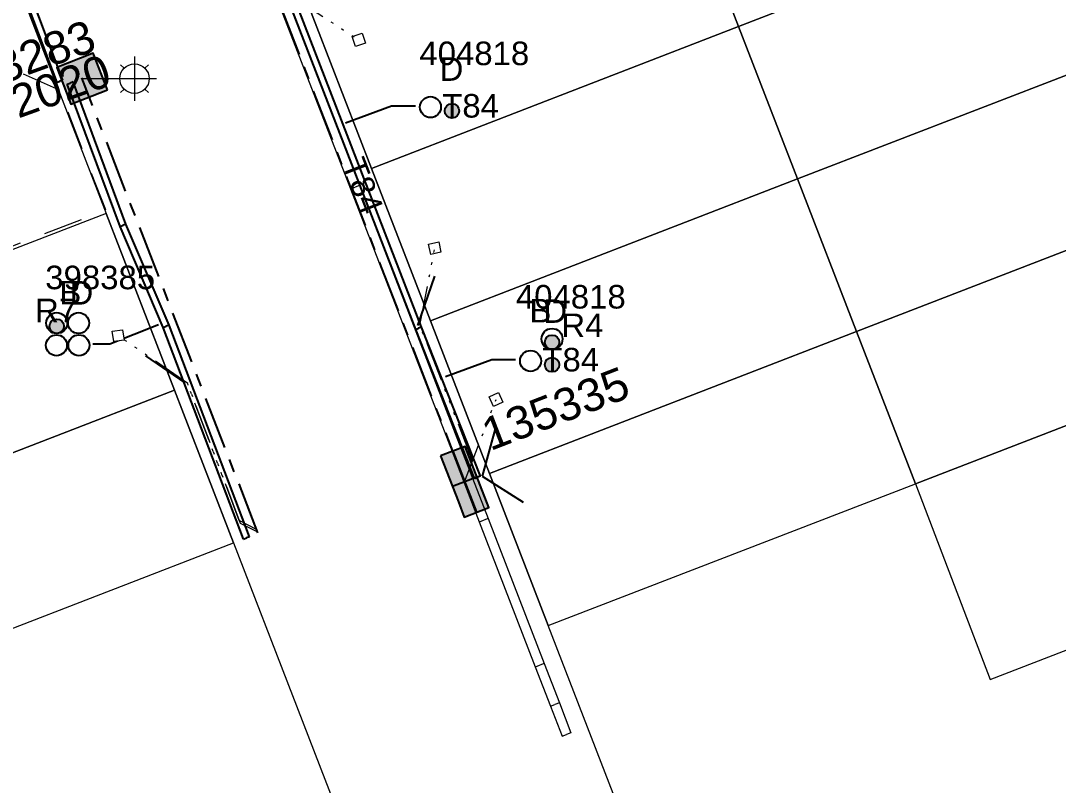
# Model space of a CAD drawing. Header units: metres. Extents: x 0 to 311631, y 0 to 6270612.
# Drawn here: x 311130.6 to 311209.9, y 6269869 to 6269927.4 of the extents above; entities that cross this region are included whole.
import ezdxf
from ezdxf import colors
from ezdxf.entities.mleader import LeaderData, LeaderLine
from ezdxf.enums import TextEntityAlignment as Align
from ezdxf.math import Vec2, Vec3

# ---------------------------------------------------------------- set-up
doc = ezdxf.new("R2010")
doc.units = ezdxf.units.M
for name, pattern in [('Cable Exist UG', [7, 4, -1, 1, -1]), ('Dash', [5, 3, -2]), ('PHANTOMX2', [6.6, 3, -0.75, 0.2, -0.75, 0.2, -0.75, 0.2, -0.75])]:
    doc.linetypes.add(name, pattern=pattern)
doc.layers.get('0').update_dxf_attribs({"color": 6})
for name, color, linetype, lineweight in [('_User Miscellaneous1', 30, 'Continuous', 13), ('Cadastre Developer_SP_EXT', 98, 'Continuous', 15), ('Cadastre Developer_SP_NEW', 92, 'Continuous', 15), ('Cadastre Land Parcels_SP_EXT', 118, 'Continuous', 15), ('Cadastre Roads_SP_EXT', 218, 'Continuous', 15), ('Mains_LV_EXT', 163, 'Continuous', 25), ('Mains_LV_SL_EXT', 135, 'Continuous', 25), ('Services_SP_EXT', 42, 'PHANTOMX2', 20), ('Services_SP_MOD', 3, 'PHANTOMX2', 20)]:
    doc.layers.add(name, color=color, linetype=linetype, lineweight=lineweight)
for name, color, linetype in [('Duct_SP_EXT', 30, 'Continuous'), ('SupportsUG_SP_LV_EXT', 7, 'Continuous'), ('SupportsUG_SP_LV_SL_EXT', 7, 'Continuous'), ('Trench_SP_EXT', 7, 'Continuous')]:
    doc.layers.add(name, color=color, linetype=linetype)
doc.styles.add('COLUMN_LABEL', font='arial.ttf', dxfattribs={"height": 2})
doc.styles.add('iecARIAL', font='arial.ttf', dxfattribs={"height": 2})
doc.styles.add('POLE_LABEL', font='arial.ttf', dxfattribs={"height": 2})
doc.styles.add('SL_LABEL', font='arial.ttf', dxfattribs={"height": 2})
doc.styles.get("Standard").update_dxf_attribs({"font": 'arial.ttf'})

# ---------------------------------------------------------------- blocks, each defined once
blk = doc.blocks.new('COLUMN_EXT')
blk.add_hatch(color=256).paths.add_polyline_path([(1.5, -1.5), (1.5, 1.5), (-1.5, 1.5), (-1.5, -1.5)])
blk.add_lwpolyline([(1.5, 1.5), (-1.5, 1.5), (-1.5, -1.5), (1.5, -1.5)], close=True)
at = {"flags": 9}
for tag, p in [('STREETNAME', (-1.813, 1.6)), ('SUBURB', (-1.813, 1.8)), ('NOTES', (-1.813, 2)), ('LOCATION', (-1.813, 1.4)), ('LEGEND', (-1.813, 1.2)), ('USAGE', (-1.813, 1)), ('STATE', (-1.813, 0.8)), ('COLUMN_TYPE', (-1.813, 0.4)), ('OWNED_BY', (-1.813, 0.6))]:
    blk.add_attdef(tag, text='', height=0.2, rotation=180, dxfattribs=at).set_placement(p, align=Align.MIDDLE_LEFT)
at = {"flags": 1}
blk.add_attdef('Z', (-1.813, 2.351), '', height=0.2, rotation=180, dxfattribs=at)
at = {"flags": 9}
for tag, style, p in [('STRUCTURE_PLANT_NUMBER', 'POLE_LABEL', (-1.813, -0.031)), ('STREET_CODE', 'COLUMN_LABEL', (-1.813, 0.2))]:
    blk.add_attdef(tag, text='', height=0.2, rotation=180, dxfattribs=dict(at, style=style)).set_placement(p, align=Align.MIDDLE_LEFT)
at = {"style": 'COLUMN_LABEL', "width": 0.9, "flags": 8}
blk.add_attdef('ASSET_NUM', text='', height=2, rotation=270, dxfattribs=at).set_placement((2, -4), align=Align.MIDDLE_LEFT)
blk = doc.blocks.new('PILLAR_EXT')
blk.add_hatch(color=256).paths.add_polyline_path([(-2.5, 1), (-2.5, -1), (2.5, -1), (2.5, 1)])
for p, q in [((0, 1), (0, -1)), ((-2.5, 0), (2.5, 0))]:
    blk.add_line(p, q)
at = {"ltscale": 10}
blk.add_line((2.5, 0), (-2.5, 0), dxfattribs=at)
blk.add_lwpolyline([(-2.5, -1), (-1.25, -1), (1.25, -1), (2.5, -1), (2.5, 1), (-2.5, 1)], close=True)
at = {"width": 0.9, "flags": 8}
blk.add_attdef('ASSET_NUM', text='', height=2, rotation=90, dxfattribs=at).set_placement((-2, 4), align=Align.MIDDLE_LEFT)
for tag, p, flags in [('OWNED_BY', (0, -0.2), 9), ('STATE', (0, -0.4), 9), ('SUPPORT_TYPE', (0, -0.6), 9), ('USAGE', (0, -0.8), 9), ('LEGEND', (0, -1), 9), ('LOCATION', (0, -1.2), 9), ('NOTES', (0, -1.4), 9), ('PARENT', (0, -1.6), 9), ('STREETNAME', (0, -1.8), 9), ('SUBURB', (0, -2), 1)]:
    blk.add_attdef(tag, p, '', height=0.2, dxfattribs=dict(flags=flags))
blk = doc.blocks.new('DUCT_EXT')
blk.add_circle((0, 0.8), 0.8)
at = {"flags": 1}
blk.add_attdef('Z', (0, 0), '', height=0.2, dxfattribs=at)
at = {"flags": 9}
for tag, p in [('DUCT_CODE', (0, 0)), ('XSECT_TYPE', (0, -0.2)), ('STATE', (0, -0.6)), ('FB_REFERENCE', (0, -0.4)), ('NOTES', (0, -0.8))]:
    blk.add_attdef(tag, text='', height=0.2, dxfattribs=at).set_placement(p, align=Align.MIDDLE_LEFT)
blk = doc.blocks.new('CCP_EXT')
at = {"flags": 9}
for tag, p in [('USAGE', (0, -1.2)), ('LEGEND', (0, -1.4)), ('LIFE_SUPPORT', (0, -1.6)), ('STATE', (0, -1.8)), ('NOTES', (0, -2))]:
    blk.add_attdef(tag, text='', height=0.2, dxfattribs=at).set_placement(p, align=Align.MIDDLE_LEFT)
blk.add_wipeout([(0, 0.566), (0.566, 0), (0, -0.566), (-0.566, 0)])
blk.add_lwpolyline([(-0.566, 0), (0, 0.566), (0.566, 0), (0, -0.566), (-0.566, 0)])
at = {"flags": 1}
blk.add_attdef('Z', (0, 0), '', height=0.2, dxfattribs=at)
at = {"flags": 9}
for tag, p in [('CCP_TYPE', (0, 0)), ('OPERATING_VOLTAGE', (0, -0.6)), ('ORIENTATION', (0, -0.8)), ('CONSTRUCTED_VOLTAGE', (0, -0.2)), ('NO_PHASES', (0, -0.4)), ('OWNED_BY', (0, -1))]:
    blk.add_attdef(tag, text='', height=0.2, dxfattribs=at).set_placement(p, align=Align.MIDDLE_LEFT)
blk = doc.blocks.new('CABLE_LARGE_EXT')
h = blk.add_hatch(color=256)
edge = h.paths.add_edge_path()
edge.add_arc((0, 0.55), 0.55, 0, 360)
blk.add_circle((0, 0.55), 0.55)
at = {"flags": 1}
blk.add_attdef('Z', (0, 0), '', height=0.2, dxfattribs=at)
at = {"flags": 9}
for tag, p in [('COND_CODE', (0, 0)), ('XSECT_SIZE', (0, -0.6)), ('STATE', (0, -0.4)), ('FB_REFERENCE', (0, -0.2)), ('NOTES', (0, -0.8))]:
    blk.add_attdef(tag, text='', height=0.2, dxfattribs=at).set_placement(p, align=Align.MIDDLE_LEFT)
blk = doc.blocks.new('SL_LANTERN_EXT')
at = {"flags": 9}
for tag, p in [('LRATECODE', (-7.4, 0)), ('LOUTREACHVOCAB', (-7.2, 0)), ('LOUTREACH', (-7, 0)), ('LANTNUMBER', (-6.6, 0)), ('LNEW', (-6.4, 0)), ('LMASTVOCAB', (-6.2, 0)), ('LMAST', (-6, 0)), ('LLAMPVOCAB', (-5.8, 0)), ('LLAMP', (-5.6, 0)), ('LEXIST', (-5.4, 0)), ('LCHARGE3PERCENT', (-5.2, 0)), ('LCHARGE3', (-5, 0)), ('LCHARGE2PERCENT', (-4.8, 0)), ('LCHARGE2', (-4.6, 0)), ('LCHARGE1PERCENT', (-4.4, 0)), ('LCHARGE1', (-4.2, 0)), ('LCATEGORY', (-4, 0)), ('LBRACKETVOCAB', (-3.8, 0)), ('LBRACKET', (-3.6, 0)), ('LKINGHEIGHT', (-3.4, 0)), ('CREPLACE', (-3.2, 0)), ('CREMOVE', (-3, 0)), ('CNUMBER', (-2.8, 0)), ('CNEW', (-2.6, 0)), ('CEXIST', (-2.4, 0)), ('USAGE', (-2.2, 0)), ('STATE', (-2, 0)), ('OWNED_BY', (-1.8, 0)), ('ORIENTATION', (-1.6, 0)), ('OPERATING_VOLTAGE', (-1.4, 0)), ('NO_PHASES', (-1.2, 0)), ('LANTERN_TYPE', (-1, 0)), ('LANTERN_PURPOSE', (-0.8, 0)), ('CONTROL_TYPE', (-0.6, 0)), ('CONSTRUCTED_VOLTAGE', (-0.4, 0))]:
    blk.add_attdef(tag, text='', height=0.001, rotation=270, dxfattribs=at).set_placement(p, align=Align.MIDDLE_LEFT)
at = {"style": 'SL_LABEL', "flags": 9}
blk.add_attdef('STREET_CODE', text='', height=0.001, rotation=270, dxfattribs=at).set_placement((0.001, 0), align=Align.MIDDLE_LEFT)
at = {"flags": 1}
blk.add_attdef('Z', (0, 0), '', height=0.001, rotation=270, dxfattribs=at)
at = {"width": 0.9}
blk.add_attdef('LNUMBER', text='', height=1, dxfattribs=at).set_placement((7, -1), align=Align.MIDDLE_LEFT)
at = {"flags": 9}
for tag, p in [('LREMOVE', (0, -7.6)), ('LREPLACE', (0, -7.8)), ('LTYPE', (0, -8)), ('LTYPEVOCAB', (0, -8.2)), ('LEGEND', (0, -8.4)), ('SUBURB', (0, -8.6)), ('STREETNAME', (0, -8.8)), ('LOCATION', (0, -9)), ('NOTES', (0, -9.2)), ('MAINTAINED_BY', (0, -9.863))]:
    blk.add_attdef(tag, text='', height=0.001, dxfattribs=at).set_placement(p, align=Align.MIDDLE_LEFT)
blk.add_attdef('OPERATED_BY', (0, -9.607), '', height=0.001, dxfattribs=at)
blk.add_wipeout([(5.688, 0), (5.061, -1.061), (4, -1.688), (2.939, -1.061), (2.313, 0), (2.939, 1.061), (4, 1.687), (5.061, 1.061)])
for p, q in [((4, 1.687), (4, 0)), ((2.939, 1.061), (3.205, 0.795)), ((5.061, 1.061), (4.795, 0.795)), ((0, 0), (4, 0)), ((4, 0), (5.688, 0)), ((4, 0), (4, -1.688)), ((2.939, -1.061), (3.205, -0.795)), ((5.061, -1.061), (4.795, -0.795))]:
    blk.add_line(p, q)
blk.add_circle((4, 0), 1.125)

msp = doc.modelspace()

# ---------------------------------------------------------------- linework, layer by layer
at = {"layer": '_User Miscellaneous1', "transparency": 33554687}
for p, q in [((311155.813, 6269914.535), (311156.149, 6269914.665)), ((311156.484, 6269914.794), (311156.149, 6269914.665)), ((311163.566, 6269894.479), (311163.902, 6269894.608)), ((311163.566, 6269894.479), (311165.638, 6269889.099)), ((311164.238, 6269894.738), (311163.902, 6269894.608)), ((311164.238, 6269894.738), (311166.31, 6269889.358)), ((311165.638, 6269889.099), (311165.974, 6269889.229)), ((311165.638, 6269889.099), (311169.917, 6269878.03)), ((311166.31, 6269889.358), (311165.974, 6269889.229)), ((311166.31, 6269889.358), (311170.589, 6269878.29)), ((311169.917, 6269878.03), (311170.253, 6269878.16)), ((311169.917, 6269878.03), (311171.082, 6269875.018)), ((311170.589, 6269878.29), (311170.253, 6269878.16)), ((311170.589, 6269878.29), (311171.753, 6269875.278)), ((311171.082, 6269875.018), (311171.417, 6269875.148)), ((311171.082, 6269875.018), (311171.963, 6269872.739)), ((311171.753, 6269875.278), (311171.417, 6269875.148)), ((311171.753, 6269875.278), (311172.635, 6269872.998)), ((311171.963, 6269872.739), (311172.299, 6269872.868)), ((311172.635, 6269872.998), (311172.299, 6269872.868))]:
    msp.add_line(p, q, dxfattribs=at)
at = {"layer": 'Cadastre Land Parcels_SP_EXT', "linetype": 'Continuous'}
for points in [[(311213.421, 6269937.764), (311208.191, 6269951.277), (311180.208, 6269940.461), (311185.438, 6269926.95), (311213.421, 6269937.764)], [(311185.438, 6269926.95), (311180.208, 6269940.461), (311152.186, 6269929.623), (311157.41, 6269916.108), (311185.438, 6269926.95)], [(311217.929, 6269926.115), (311213.421, 6269937.764), (311185.438, 6269926.95), (311189.946, 6269915.301), (311217.929, 6269926.115)], [(311189.946, 6269915.301), (311185.438, 6269926.95), (311157.41, 6269916.108), (311161.912, 6269904.458), (311189.946, 6269915.301)], [(311222.436, 6269914.467), (311217.929, 6269926.115), (311189.946, 6269915.301), (311194.454, 6269903.652), (311222.436, 6269914.467)], [(311194.454, 6269903.652), (311189.946, 6269915.301), (311161.912, 6269904.458), (311164.714, 6269897.211), (311166.416, 6269892.807), (311194.454, 6269903.652)], [(311226.879, 6269902.799), (311222.436, 6269914.467), (311194.454, 6269903.652), (311198.958, 6269892.017), (311226.879, 6269902.799)], [(311142.369, 6269899.158), (311137.148, 6269912.668), (311109.085, 6269901.828), (311109.43, 6269900.933), (311114.305, 6269888.319), (311142.369, 6269899.158)], [(311198.958, 6269892.017), (311194.454, 6269903.652), (311166.416, 6269892.807), (311170.909, 6269881.185), (311198.958, 6269892.017)], [(311232.648, 6269887.878), (311226.879, 6269902.799), (311198.958, 6269892.017), (311204.663, 6269877.072), (311232.648, 6269887.878)], [(311146.872, 6269887.504), (311143.056, 6269897.378), (311142.369, 6269899.158), (311114.305, 6269888.319), (311118.808, 6269876.664), (311146.872, 6269887.504)]]:
    msp.add_lwpolyline(points, close=True, dxfattribs=at)
at = {"layer": 'Duct_SP_EXT'}
for p, q in [((311123.608, 6269949.964), (311133.821, 6269922.847)), ((311123.158, 6269949.794), (311133.371, 6269922.677)), ((311133.371, 6269922.677), (311133.596, 6269922.762)), ((311133.821, 6269922.847), (311133.596, 6269922.762)), ((311134.167, 6269922.545), (311134.392, 6269922.629)), ((311138.207, 6269911.675), (311134.167, 6269922.545)), ((311134.617, 6269922.713), (311134.392, 6269922.629)), ((311138.653, 6269911.853), (311134.617, 6269922.713)), ((311138.653, 6269911.853), (311138.43, 6269911.764)), ((311138.207, 6269911.675), (311138.43, 6269911.764)), ((311141.507, 6269903.955), (311141.73, 6269904.045)), ((311147.631, 6269887.79), (311141.507, 6269903.955)), ((311141.953, 6269904.135), (311141.73, 6269904.045)), ((311148.08, 6269887.96), (311141.953, 6269904.135)), ((311161.227, 6269903.986), (311161.004, 6269903.898)), ((311161.227, 6269903.985), (311161.004, 6269903.898)), ((311165.73, 6269892.602), (311161.227, 6269903.986)), ((311160.78, 6269903.812), (311161.004, 6269903.898)), ((311160.78, 6269903.81), (311161.004, 6269903.898)), ((311165.284, 6269892.425), (311160.78, 6269903.81)), ((311165.284, 6269892.425), (311165.507, 6269892.514)), ((311165.73, 6269892.602), (311165.507, 6269892.514)), ((311147.631, 6269887.79), (311147.855, 6269887.875)), ((311148.08, 6269887.96), (311147.855, 6269887.875))]:
    msp.add_line(p, q, dxfattribs=at)
for points in [[(311160.767, 6269920.87), (311158.946, 6269920.87), (311155.424, 6269919.567)], [(311136.132, 6269902.697), (311137.418, 6269902.697), (311141.146, 6269904.194)], [(311168.412, 6269901.476), (311166.591, 6269901.476), (311163.069, 6269900.173)]]:
    msp.add_lwpolyline(points, dxfattribs=at)
at = {"layer": 'Trench_SP_EXT', "linetype": 'Cable Exist UG'}
for points in [[(311162.208, 6269907.887), (311160.928, 6269904.095)], [(311140.14, 6269901.796), (311143.155, 6269899.736)], [(311166.839, 6269896.209), (311165.856, 6269892.602), (311168.998, 6269890.611)]]:
    msp.add_lwpolyline(points, dxfattribs=at)

# ---------------------------------------------------------------- block references
at = {"layer": 'Duct_SP_EXT'}
for name, p in [('DUCT_EXT', (311161.909, 6269919.992)), ('CABLE_LARGE_EXT', (311163.548, 6269919.952)), ('DUCT_EXT', (311133.369, 6269903.496)), ('DUCT_EXT', (311135.036, 6269903.496)), ('CABLE_LARGE_EXT', (311133.369, 6269903.496)), ('DUCT_EXT', (311133.348, 6269901.793)), ('DUCT_EXT', (311135.063, 6269901.793)), ('DUCT_EXT', (311171.193, 6269902.278)), ('CABLE_LARGE_EXT', (311171.193, 6269902.278)), ('DUCT_EXT', (311169.554, 6269900.598)), ('CABLE_LARGE_EXT', (311171.193, 6269900.558))]:
    msp.add_blockref(name, p, dxfattribs=at)
at = {"layer": 'SupportsUG_SP_LV_EXT'}
ref = msp.add_blockref('PILLAR_EXT', (311164.52, 6269892.167), dxfattribs=dict(at, rotation=291.135791451924))
ref.add_attrib('ASSET_NUM', '135335', dxfattribs={"layer": '0', "height": 2.5, "rotation": 21.13579, "style": 'iecARIAL'}).set_placement((311166.02, 6269895.667), align=Align.MIDDLE_LEFT)
at = {"layer": 'SupportsUG_SP_LV_SL_EXT'}
ref = msp.add_blockref('COLUMN_EXT', (311135.303, 6269922.965), dxfattribs=dict(at, rotation=291.1289800447174))
ref.add_attrib('ASSET_NUM', '902020', dxfattribs={"layer": '0', "height": 2.5, "rotation": 19.80945, "style": 'COLUMN_LABEL'}).set_placement((311137.303, 6269923.715), align=Align.MIDDLE_RIGHT)

# ---------------------------------------------------------------- texts
at = {"layer": 'Duct_SP_EXT'}
for s, p in [('404818', (311161.063, 6269923.996)), ('D', (311162.608, 6269922.798)), ('T84', (311162.808, 6269919.992)), ('398385', (311132.492, 6269906.878)), ('B', (311133.569, 6269905.715)), ('D', (311134.341, 6269905.705)), ('404818', (311168.431, 6269905.403)), ('R7', (311131.713, 6269904.36)), ('B', (311169.468, 6269904.341)), ('D', (311170.528, 6269904.309)), ('R4', (311171.905, 6269903.218)), ('T84', (311170.453, 6269900.598))]:
    msp.add_text(s, height=1.8, dxfattribs=at).set_placement(p)
at = {"layer": 'Mains_LV_EXT'}
msp.add_text('T84', height=1.8, rotation=291.13293, dxfattribs=at).set_placement((311155.122, 6269916.478))

# ---------------------------------------------------------------- next in the draw order: block references
at = {"layer": 'Services_SP_EXT'}
for p, rotation in [((311156.432, 6269925.925), 153.1330038466438), ((311162.238, 6269910.015), 146.6249868823158), ((311138.065, 6269903.328), 323.6804184635099), ((311166.914, 6269898.453), 249.1357914751539)]:
    msp.add_blockref('CCP_EXT', p, dxfattribs=dict(at, rotation=rotation))

# ---------------------------------------------------------------- next in the draw order: linework, layer by layer
at = {"layer": '_User Miscellaneous1', "transparency": 33554687}
for p, q in [((311143.006, 6269947.703), (311155.813, 6269914.535)), ((311143.677, 6269947.962), (311156.484, 6269914.794)), ((311155.813, 6269914.535), (311163.566, 6269894.479)), ((311156.484, 6269914.794), (311164.238, 6269894.738))]:
    msp.add_line(p, q, dxfattribs=at)
at = {"layer": 'Cadastre Developer_SP_EXT', "linetype": 'Dash'}
msp.add_lwpolyline([(311137.116, 6269912.932), (311133.581, 6269922.084), (311128.407, 6269924.375), (311104.154, 6269915.006), (311109.135, 6269902.125), (311137.116, 6269912.932)], close=True, dxfattribs=at)
at = {"layer": 'Cadastre Roads_SP_EXT', "linetype": 'Continuous'}
msp.add_lwpolyline([(311193.994, 6269821.464), (311188.286, 6269836.229), (311179.912, 6269857.895), (311170.909, 6269881.185), (311166.416, 6269892.807), (311164.714, 6269897.211), (311161.912, 6269904.458), (311157.41, 6269916.108), (311152.186, 6269929.623), (311146.967, 6269943.124), (311141.108, 6269958.284), (311124.191, 6269946.195), (311137.148, 6269912.668), (311142.369, 6269899.158), (311143.056, 6269897.378), (311146.872, 6269887.504), (311151.375, 6269875.852), (311156.322, 6269863.051), (311161.51, 6269849.627), (311166.734, 6269836.108), (311171.238, 6269824.454), (311175.742, 6269812.801), (311179.723, 6269802.498), (311193.994, 6269821.464)], close=True, dxfattribs=at)
at = {"layer": 'Duct_SP_EXT'}
for p, q in [((311160.78, 6269903.812), (311151.015, 6269929.078)), ((311161.227, 6269903.985), (311151.463, 6269929.251)), ((311141.953, 6269904.135), (311138.653, 6269911.853)), ((311141.507, 6269903.955), (311138.207, 6269911.675))]:
    msp.add_line(p, q, dxfattribs=at)
at = {"layer": 'Mains_LV_EXT', "linetype": 'Cable Exist UG'}
msp.add_lwpolyline([(311164.519, 6269892.167), (311146.806, 6269937.994), (311147.65, 6269939.229), (311146.92, 6269941.489), (311145.086, 6269942.443)], dxfattribs=at)
at = {"layer": 'Mains_LV_SL_EXT', "linetype": 'Cable Exist UG'}
msp.add_lwpolyline([(311148.736, 6269888.27), (311135.282, 6269923.017)], dxfattribs=at)
at = {"layer": 'Services_SP_EXT'}
for points in [[(311145.08, 6269942.459), (311146.716, 6269941.292), (311151.173, 6269929.359), (311156.432, 6269925.925)], [(311164.519, 6269892.167), (311165.131, 6269893.773), (311161.104, 6269904.137), (311162.238, 6269910.015)], [(311148.721, 6269888.309), (311147.406, 6269888.975), (311143.369, 6269899.667), (311138.065, 6269903.328)], [(311164.519, 6269892.167), (311166.914, 6269898.453)]]:
    msp.add_lwpolyline(points, dxfattribs=at)
at = {"layer": 'Services_SP_MOD'}
for points in [[(311145.08, 6269942.459), (311146.716, 6269941.292), (311151.173, 6269929.359), (311156.432, 6269925.925)], [(311164.519, 6269892.167), (311165.131, 6269893.773), (311161.104, 6269904.137), (311162.238, 6269910.015)], [(311148.619, 6269888.532), (311147.305, 6269889.198), (311143.369, 6269899.667), (311138.065, 6269903.328)], [(311164.519, 6269892.167), (311166.914, 6269898.453)]]:
    msp.add_lwpolyline(points, dxfattribs=at)

# ---------------------------------------------------------------- next in the draw order: block references
at = {"layer": '_User Miscellaneous1'}
ref = msp.add_blockref('SL_LANTERN_EXT', (311135.303, 6269922.965), dxfattribs=at)
ref.add_attrib('ASSET_NUM', '253283', dxfattribs={"layer": '0', "height": 2.5, "rotation": 19.80945, "style": 'iecARIAL'}).set_placement((311136.803, 6269924.465), align=Align.BOTTOM_RIGHT)

# ---------------------------------------------------------------- next in the draw order: leaders
at = {"layer": 'Cadastre Developer_SP_NEW'}
ml = msp.add_multileader_mtext('Standard', dxfattribs=at)
ml.set_content('{\\C7;CONSTRUCTED UNDER URS18697}', color=256)
ml.set_leader_properties()
ml.build(insert=Vec2(0, 0))
ml.multileader.update_dxf_attribs({"leader_type": 2, "has_text_frame": 1, "text_left_attachment_type": 2, "text_right_attachment_type": 2, "dogleg_length": 0.01, "arrow_head_size": 2.5})
ctx = ml.context
ctx.base_point, ctx.char_height, ctx.arrow_head_size, ctx.landing_gap_size, ctx.plane_origin, ctx.plane_x_axis, ctx.plane_y_axis = Vec3(311107.02, 6270147.183), 1.8, 2.5, 1, Vec3(312440.418, 6270586.164), Vec3(0.932823, 0.360336), Vec3(-0.360336, 0.932823)
ctx.left_attachment, ctx.right_attachment, ctx.text_align_type = 2, 2, 1
notes = []
notes.append((ctx, [(0, (0, 0, 0), (0, 0), (1, 0), 1, [])]))
ctx.mtext.insert, ctx.mtext.text_direction, ctx.mtext.rotation, ctx.mtext.width, ctx.mtext.defined_height, ctx.mtext.alignment, ctx.mtext.flow_direction = Vec3(311127.057, 6270155.921), Vec3(0.932823, 0.360336), 0.368628, 65.08133, 51.825, 2, 5
ctx.mtext.has_bg_fill, ctx.mtext.bg_color, ctx.mtext.bg_scale_factor, ctx.mtext.bg_transparency, ctx.mtext.use_window_bg_color = 1, -1073741824, 2, 0, 1
for ctx, leaders in notes:
    for number, flags, end, landing, length, lines in leaders:
        leader = LeaderData()
        leader.index, (leader.has_last_leader_line, leader.has_dogleg_vector, leader.attachment_direction) = number, flags
        leader.last_leader_point, leader.dogleg_vector, leader.dogleg_length = Vec3(end), Vec3(landing), length
        for number, points, colour, breaks in lines:
            line = LeaderLine()
            line.index, line.vertices, line.color, line.breaks = number, Vec3.list(points), colors.encode_raw_color(colour), breaks
            leader.lines.append(line)
        ctx.leaders.append(leader)

doc.saveas('drawing.dxf')
